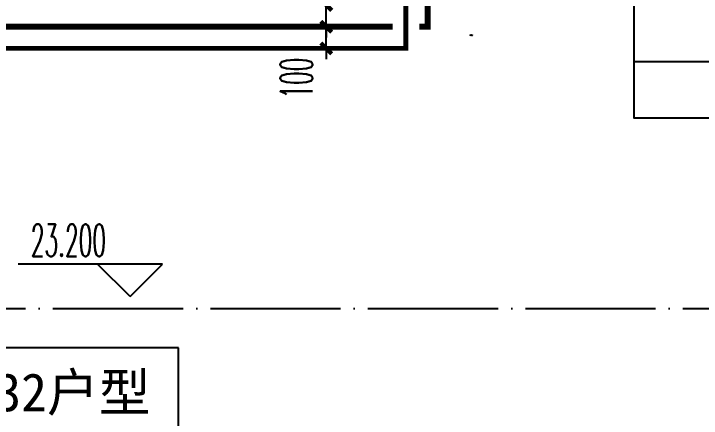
# Model space of a CAD drawing. Extents: x 27938 to 1507990, y 110129 to 923079.
# Drawn here: x 1214127 to 1217296, y 468351 to 470215 of the extents above; entities that cross this region are included whole.
import ezdxf

# ---------------------------------------------------------------- set-up
doc = ezdxf.new("R2010")
doc.units = 0
doc.header["$LTSCALE"] = 1000
doc.header["$MEASUREMENT"] = 0
doc.linetypes.add('DOTE', pattern=[2.42, 2, -0.2, 0.02, -0.2])
for name, color, linetype in [('----建筑底图', 8, 'Continuous'), ('DIM_ELEV', 3, 'Continuous'), ('DIM_不分区热给水', 3, 'Continuous'), ('DOTE', 1, 'Continuous'), ('PIPE-不分区热给水', 5, 'RJ'), ('PIPE-给水中', 72, 'J2'), ('STAIR', 2, 'Continuous'), ('WINDOW_TEXT', 7, 'Continuous')]:
    doc.layers.add(name, color=color, linetype=linetype)
doc.styles.add('_TCH_DIM', font='SIMPLEX.shx', dxfattribs={"width": 0.7, "bigfont": 'GBCBIG.shx'})
doc.styles.add('_TCH_DIM_T3', font='SIMPLEX.shx', dxfattribs={"width": 0.494118, "bigfont": 'GBCBIG.shx'})
doc.styles.add('_TCH_WINDOW', font='SIMPLEX.shx', dxfattribs={"width": 0.7, "height": 3.5, "bigfont": 'GBCBIG.shx'})
doc.styles.get("Standard").update_dxf_attribs({"font": 'gbenor.shx', "bigfont": 'gbcbig.shx'})
doc.styles.add('黑体', font='simhei.ttf')
doc.linetypes.add('J2', pattern='A,3,-0.2,["J2",Standard,S=0.25,R=0,X=-0.1,Y=-0.115],-0.35', length=3.55)
doc.linetypes.add('RJ', pattern='A,3,-0.2,["RJ",Standard,S=0.25,R=0,X=-0.1,Y=-0.115],-0.35', length=3.55)
doc.dimstyles.new('_TWT_ARCH&&50', dxfattribs={"dimtxt": 148.75, "dimasz": 50, "dimexe": 125, "dimexo": 150, "dimgap": 63.125, "dimtad": 1, "dimdec": 0, "dimzin": 0, "dimdsep": 46, "dimtxsty": '_TCH_DIM_T3', "dimblk": 'ARCHTICK', "dimcen": 0.09, "dimclrt": 7, "dimazin": 2, "dimtfac": 1, "dimtdec": 0, "dimtix": 1, "dimtmove": 2, "dimatfit": 3, "dimfxl": 100, "dimtolj": 1, "dimtzin": 0, "dimarcsym": 0})

# ---------------------------------------------------------------- blocks, each defined once
blk = doc.blocks.new('A$C2AC150FC')
at = {"color": 8}
blk.add_lwpolyline([(18352.1, -7930.2), (17346.1, -7930.2), (17346.1, -8366.2), (18352.1, -8366.2)], close=True, dxfattribs=at)
at = {"layer": 'DIM_ELEV', "color": 8}
for p, q in [((18278.3, -7544.2), (17613.4, -7544.2)), ((18128.3, -7694.2), (17978.3, -7544.2)), ((18128.3, -7694.2), (18278.3, -7544.2))]:
    blk.add_line(p, q, dxfattribs=at)
at = {"layer": 'DOTE', "color": 169, "linetype": 'DOTE', "ltscale": 0.3}
blk.add_line((25632.7, -7750), (-2000, -7750), dxfattribs=at)
at = {"layer": 'STAIR', "color": 8}
for points in [[(20450, -6350), (20450, -6610), (21350, -6610), (21350, -6350)], [(20450, -6610), (20450, -6870), (21350, -6870), (21350, -6610)]]:
    blk.add_lwpolyline(points, dxfattribs=at)
at = {"color": 8, "style": '黑体'}
blk.add_text('132户型', height=175, dxfattribs=at).set_placement((17388.3, -8222.4))
at = {"layer": 'DIM_ELEV', "color": 7, "style": '_TCH_DIM', "width": 0.494118}
blk.add_text('23.200', height=148.75, dxfattribs=at).set_placement((17671.2, -7509.2))
at = {"layer": 'WINDOW_TEXT', "color": 8, "style": '_TCH_WINDOW', "width": 0.494118}
blk.add_text('DK0822', height=4.25, rotation=0, dxfattribs=at).set_placement((19694.2, -6491.3))
blk = doc.blocks.new('_ArchTick')
at = {"color": 0, "linetype": 'ByBlock', "const_width": 0.4}
blk.add_lwpolyline([(-0.5, -0.5), (0.5, 0.5)], dxfattribs=at)
blk = doc.blocks.new('*D241')
at = {"layer": 'Defpoints', "color": 0}
for p in [(1214982.6, 470155.8), (1215567.9, 470155.8), (1214982.6, 470055.8)]:
    blk.add_point(p, dxfattribs=at)
at = {"layer": 'DIM_不分区热给水', "color": 0, "lineweight": -2}
for p, q in [((1215567.9, 470155.8), (1215567.9, 470205.8)), ((1215132.6, 470155.8), (1215692.9, 470155.8)), ((1215567.9, 470055.8), (1215567.9, 470155.8)), ((1215132.6, 470055.8), (1215692.9, 470055.8)), ((1215567.9, 470055.8), (1215567.9, 470005.8))]:
    blk.add_line(p, q, dxfattribs=at)
at = {"layer": 'DIM_不分区热给水', "color": 0, "lineweight": -2, "xscale": 50, "yscale": 50, "zscale": 50}
for p, rotation in [((1215567.9, 470155.8), 270), ((1215567.9, 470055.8), 90)]:
    blk.add_blockref('_ArchTick', p, dxfattribs=dict(at, rotation=rotation))
at = {"layer": 'DIM_不分区热给水', "color": 7, "insert": (1215430.4, 469918.3), "char_height": 148.75, "attachment_point": 5, "rotation": 90, "style": '_TCH_DIM_T3'}
blk.add_mtext('\\A1;100', dxfattribs=at)
blk = doc.blocks.new('*D242')
at = {"layer": 'Defpoints', "color": 0}
for p in [(1214982.6, 470255.8), (1215567.9, 470255.8), (1214982.6, 470155.8)]:
    blk.add_point(p, dxfattribs=at)
at = {"layer": 'DIM_不分区热给水', "color": 0, "lineweight": -2}
for p, q in [((1215567.9, 470255.8), (1215567.9, 470305.8)), ((1215132.6, 470255.8), (1215692.9, 470255.8)), ((1215567.9, 470155.8), (1215567.9, 470255.8)), ((1215132.6, 470155.8), (1215692.9, 470155.8)), ((1215567.9, 470155.8), (1215567.9, 470105.8))]:
    blk.add_line(p, q, dxfattribs=at)
at = {"layer": 'DIM_不分区热给水', "color": 0, "lineweight": -2, "xscale": 50, "yscale": 50, "zscale": 50}
for p, rotation in [((1215567.9, 470255.8), 270), ((1215567.9, 470155.8), 90)]:
    blk.add_blockref('_ArchTick', p, dxfattribs=dict(at, rotation=rotation))
at = {"layer": 'DIM_不分区热给水', "color": 7, "insert": (1215430.4, 470393.3), "char_height": 148.75, "attachment_point": 5, "rotation": 90, "style": '_TCH_DIM_T3'}
blk.add_mtext('\\A1;100', dxfattribs=at)

msp = doc.modelspace()

# ---------------------------------------------------------------- block references
at = {"layer": '----建筑底图'}
msp.add_blockref('A$C2AC150FC', (1196535.2, 476605.8), dxfattribs=at)

# ---------------------------------------------------------------- next in the draw order: hatches: boundary and pattern name
at = {"layer": 'PIPE-不分区热给水'}
for points in [[(1215935.2, 470055.8), (1215946.5, 470055.8), (1215946.5, 470044.5)], [(1215935.2, 470055.8), (1215935.2, 470044.5), (1215946.5, 470044.5)]]:
    msp.add_hatch(color=256, dxfattribs=at).paths.add_polyline_path(points)
at = {"layer": 'PIPE-给水中'}
for points in [[(1216035.2, 470155.8), (1216049, 470155.8), (1216049, 470142)], [(1216035.2, 470155.8), (1216035.2, 470142), (1216049, 470142)]]:
    msp.add_hatch(color=256, dxfattribs=at).paths.add_polyline_path(points)

# ---------------------------------------------------------------- next in the draw order: linework, layer by layer
at = {"layer": 'PIPE-不分区热给水', "ltscale": 0.25, "const_width": 22.5}
for points in [[(1215935.2, 470730.8), (1215935.2, 470055.8)], [(1213125, 470055.8), (1215935.2, 470055.8)]]:
    msp.add_lwpolyline(points, dxfattribs=at)
at = {"layer": 'PIPE-给水中', "ltscale": 0.25, "const_width": 27.5}
for points in [[(1216035.2, 470155.8), (1216035.2, 470880.8)], [(1213275, 470155.8), (1215874, 470155.8)], [(1215996.5, 470155.8), (1216035.2, 470155.8)]]:
    msp.add_lwpolyline(points, dxfattribs=at)

# ---------------------------------------------------------------- next in the draw order: dimensions: what is measured, and where the dimension line sits
at = {"layer": 'DIM_不分区热给水'}
for base, p1, p2, picture, middle in [((1215567.9, 470255.8), (1214982.6, 470155.8), (1214982.6, 470255.8), '*D242', (1215430.4, 470393.3)), ((1215567.9, 470155.8), (1214982.6, 470055.8), (1214982.6, 470155.8), '*D241', (1215430.4, 469918.3))]:
    dim = msp.add_linear_dim(base=base, p1=p1, p2=p2, angle=90, dimstyle='_TWT_ARCH&&50', dxfattribs=at)
    dim.commit()
    dim.dimension.update_dxf_attribs({"geometry": picture, "text_midpoint": middle, "dimtype": 129})

doc.saveas('drawing.dxf')
